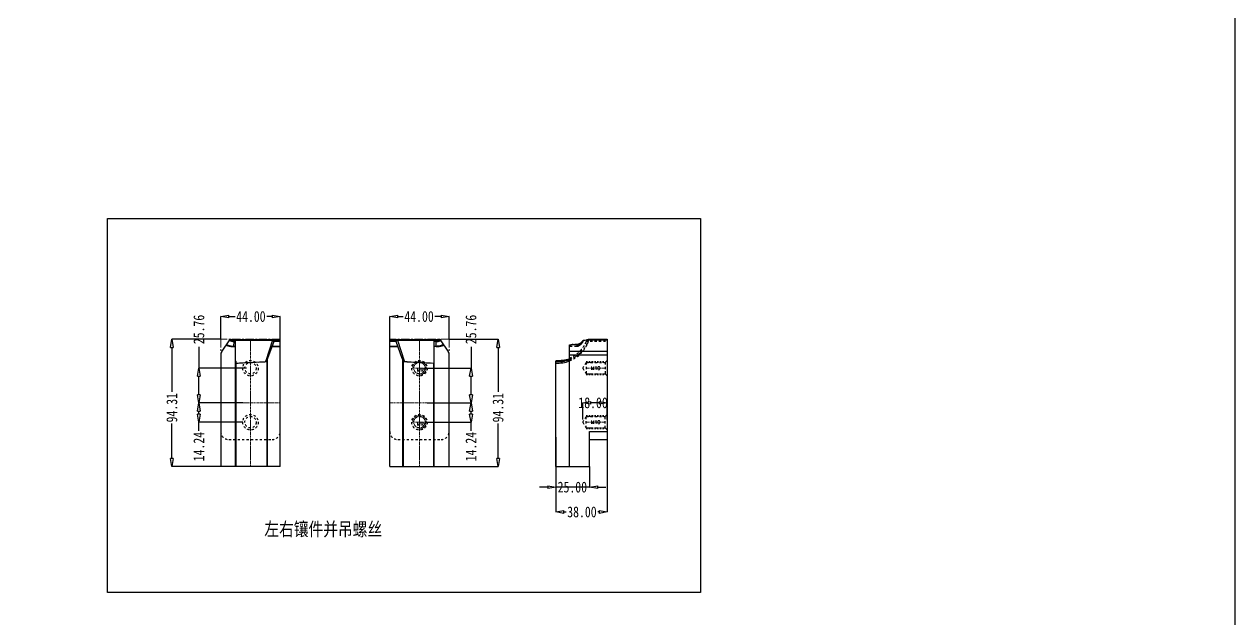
# Model space of a CAD drawing. Header units: millimetres. Extents: x -330 to 1028, y -2979 to 840.
# Drawn here: x 132 to 1028, y -2142 to -1702 of the extents above; entities that cross this region are included whole.
import ezdxf
from ezdxf.enums import TextEntityAlignment as Align

# ---------------------------------------------------------------- set-up
doc = ezdxf.new("R2010")
doc.units = ezdxf.units.MM
doc.header["$LTSCALE"] = 16.335
doc.header["$PDMODE"] = 3
doc.header["$PDSIZE"] = 0.3125
doc.linetypes.add('CENTER', pattern=[0.6, 0.375, -0.075, 0.075, -0.075])
doc.linetypes.add('HIDDEN', pattern=[0.2, 0.1, -0.1])
doc.layers.get('0').update_dxf_attribs({"linetype": 'CONTINUOUS'})
doc.layers.get('Defpoints').update_dxf_attribs({"linetype": 'CONTINUOUS'})
doc.layers.add('center', color=1, linetype='CENTER', lineweight=9)
doc.layers.add('screw', color=33, linetype='CONTINUOUS', lineweight=13)
doc.layers.add('DEFAULT_2', color=8, linetype='HIDDEN')
doc.styles.get("Standard").update_dxf_attribs({"font": 'txt', "width": 0.8})
doc.styles.add('TXT', font='txt.shx', dxfattribs={"bigfont": 'gbcbig.shx'})
doc.dimstyles.new('STANDARD$0', dxfattribs={"dimscale": 2, "dimtxt": 3, "dimasz": 3, "dimexe": 1.25, "dimexo": 0.625, "dimgap": 0.5, "dimtad": 0, "dimdsep": 46, "dimlunit": 6, "dimtxsty": 'Standard', "dimblk": 'CLOSEDBLANK', "dimcen": 0, "dimclrt": 2, "dimazin": 2, "dimtfac": 2, "dimtmove": 1, "dimatfit": 3, "dimfxl": 0, "dimtolj": 1, "dimtzin": 0, "dimarcsym": 0})

# ---------------------------------------------------------------- blocks, each defined once
blk = doc.blocks.new('_ClosedBlank')
at = {"color": 0, "linetype": 'ByBlock', "lineweight": -2}
for p, q in [((-1, 0.17), (0, 0)), ((-1, 0.17), (-1, -0.17)), ((0, 0), (-1, -0.17))]:
    blk.add_line(p, q, dxfattribs=at)
blk = doc.blocks.new('*D190')
at = {"color": 4, "lineweight": -2}
for p, q in [((525.58, -2007.78), (525.58, -2063.11)), ((563.58, -2007.78), (563.58, -2063.11)), ((531.58, -2063.11), (533.17, -2063.11)), ((557.58, -2063.11), (556.64, -2063.11))]:
    blk.add_line(p, q, dxfattribs=at)
at = {"layer": 'Defpoints', "color": 0}
for p in [(525.58, -2007.78), (563.58, -2007.78), (525.58, -2063.11)]:
    blk.add_point(p, dxfattribs=at)
at = {"color": 4, "lineweight": -2, "xscale": 6, "yscale": 6, "zscale": 6, "rotation": 180}
blk.add_blockref('_ClosedBlank', (525.58, -2063.11), dxfattribs=at)
at = {"color": 4, "lineweight": -2, "xscale": 6, "yscale": 6, "zscale": 6}
blk.add_blockref('_ClosedBlank', (563.58, -2063.11), dxfattribs=at)
at = {"color": 6, "insert": (544.9, -2063.11), "char_height": 8, "attachment_point": 5}
blk.add_mtext('\\A1;38.00', dxfattribs=at)
blk = doc.blocks.new('*D191')
at = {"color": 4, "lineweight": -2}
for p, q in [((545.58, -1994.52), (545.58, -1982.27)), ((557.58, -1982.27), (551.58, -1982.27)), ((563.58, -1994.52), (563.58, -1982.27))]:
    blk.add_line(p, q, dxfattribs=at)
at = {"layer": 'Defpoints', "color": 0}
for p in [(545.58, -1982.27), (545.58, -1994.52), (563.58, -1994.52)]:
    blk.add_point(p, dxfattribs=at)
at = {"color": 4, "lineweight": -2, "xscale": 6, "yscale": 6, "zscale": 6, "rotation": 180}
blk.add_blockref('_ClosedBlank', (545.58, -1982.27), dxfattribs=at)
at = {"color": 4, "lineweight": -2, "xscale": 6, "yscale": 6, "zscale": 6}
blk.add_blockref('_ClosedBlank', (563.58, -1982.27), dxfattribs=at)
at = {"color": 6, "insert": (553.15, -1982.27), "char_height": 8, "attachment_point": 5}
blk.add_mtext('\\A1;18.00', dxfattribs=at)
blk = doc.blocks.new('*D192')
at = {"color": 4, "lineweight": -2}
for p, q in [((525.58, -2029.52), (525.58, -2044.72)), ((550.58, -2029.52), (550.58, -2044.72)), ((519.58, -2044.72), (513.58, -2044.72)), ((550.58, -2044.72), (525.58, -2044.72)), ((556.58, -2044.72), (562.58, -2044.72))]:
    blk.add_line(p, q, dxfattribs=at)
at = {"layer": 'Defpoints', "color": 0}
for p in [(525.58, -2029.52), (550.58, -2029.52), (525.58, -2044.72)]:
    blk.add_point(p, dxfattribs=at)
at = {"color": 4, "lineweight": -2, "xscale": 6, "yscale": 6, "zscale": 6}
blk.add_blockref('_ClosedBlank', (525.58, -2044.72), dxfattribs=at)
at = {"color": 4, "lineweight": -2, "xscale": 6, "yscale": 6, "zscale": 6, "rotation": 180}
blk.add_blockref('_ClosedBlank', (550.58, -2044.72), dxfattribs=at)
at = {"color": 6, "insert": (537.79, -2044.72), "char_height": 8, "attachment_point": 5}
blk.add_mtext('\\A1;25.00', dxfattribs=at)
blk = doc.blocks.new('*D193')
at = {"color": 4, "lineweight": -2}
for p, q in [((446.58, -1935.21), (482.78, -1935.21)), ((482.78, -1941.21), (482.78, -1974.15)), ((482.78, -2023.52), (482.78, -1997.62)), ((446.58, -2029.52), (482.78, -2029.52))]:
    blk.add_line(p, q, dxfattribs=at)
at = {"layer": 'Defpoints', "color": 0}
for p in [(446.58, -1935.21, 0), (446.58, -2029.52), (482.78, -2029.52)]:
    blk.add_point(p, dxfattribs=at)
at = {"color": 4, "lineweight": -2, "xscale": 6, "yscale": 6, "zscale": 6}
for p, rotation in [((482.78, -1935.21), 90), ((482.78, -2029.52), 270)]:
    blk.add_blockref('_ClosedBlank', p, dxfattribs=dict(at, rotation=rotation))
at = {"color": 6, "insert": (482.78, -1985.88), "char_height": 8, "attachment_point": 5, "rotation": 90}
blk.add_mtext('\\A1;94.31', dxfattribs=at)
blk = doc.blocks.new('*D194')
at = {"color": 4, "lineweight": -2}
for p, q in [((402.58, -1952.14), (402.58, -1918.36)), ((408.58, -1918.36), (412.55, -1918.36)), ((440.58, -1918.36), (436.02, -1918.36)), ((446.58, -1935.21), (446.58, -1918.36))]:
    blk.add_line(p, q, dxfattribs=at)
at = {"layer": 'Defpoints', "color": 0}
for p in [(402.58, -1918.36), (446.58, -1935.21), (402.58, -1952.14)]:
    blk.add_point(p, dxfattribs=at)
at = {"color": 4, "lineweight": -2, "xscale": 6, "yscale": 6, "zscale": 6, "rotation": 180}
blk.add_blockref('_ClosedBlank', (402.58, -1918.36), dxfattribs=at)
at = {"color": 4, "lineweight": -2, "xscale": 6, "yscale": 6, "zscale": 6}
blk.add_blockref('_ClosedBlank', (446.58, -1918.36), dxfattribs=at)
at = {"color": 6, "insert": (424.29, -1918.36), "char_height": 8, "attachment_point": 5}
blk.add_mtext('\\A1;44.00', dxfattribs=at)
blk = doc.blocks.new('screw_m10_g')
at = {"layer": 'screw', "color": 1, "linetype": 'CENTER', "ltscale": 0.310989}
for p, q in [((-5.5, 0), (5.5, 0)), ((0, -5.5), (0, 5.5))]:
    blk.add_line(p, q, dxfattribs=at)
at = {"layer": 'screw', "linetype": 'HIDDEN', "ltscale": 0.310989}
blk.add_circle((0, 0), 4.25, dxfattribs=at)
at = {"layer": 'screw', "color": 92, "linetype": 'HIDDEN', "ltscale": 0.310989}
blk.add_arc((0, 0), 5, 270, 180, dxfattribs=at)
at = {"layer": 'screw', "color": 6, "style": 'TXT'}
blk.add_text('M10', height=2, dxfattribs=at).set_placement((-1.7, -2.5))
blk = doc.blocks.new('*D195')
at = {"color": 4, "lineweight": -2}
for p, q in [((430.33, -1982.37), (462.76, -1982.37)), ((462.76, -1990.61), (462.76, -1988.37)), ((430.33, -1996.61), (462.76, -1996.61)), ((462.76, -2002.96), (462.76, -1996.61))]:
    blk.add_line(p, q, dxfattribs=at)
at = {"layer": 'Defpoints', "color": 0}
for p in [(430.33, -1982.37), (462.76, -1982.37), (430.33, -1996.61)]:
    blk.add_point(p, dxfattribs=at)
at = {"color": 4, "lineweight": -2, "xscale": 6, "yscale": 6, "zscale": 6}
for p, rotation in [((462.76, -1982.37), 90), ((462.76, -1996.61), 270)]:
    blk.add_blockref('_ClosedBlank', p, dxfattribs=dict(at, rotation=rotation))
at = {"color": 6, "insert": (462.76, -2014.69), "char_height": 8, "attachment_point": 5, "rotation": 90}
blk.add_mtext('\\A1;14.24', dxfattribs=at)
blk = doc.blocks.new('*D196')
at = {"color": 4, "lineweight": -2}
for p, q in [((462.76, -1940.74), (462.76, -1956.61)), ((427.47, -1956.61), (462.76, -1956.61)), ((462.76, -1976.37), (462.76, -1962.61)), ((430.33, -1982.37), (462.76, -1982.37))]:
    blk.add_line(p, q, dxfattribs=at)
at = {"layer": 'Defpoints', "color": 0}
for p in [(427.47, -1956.61), (462.76, -1956.61), (430.33, -1982.37)]:
    blk.add_point(p, dxfattribs=at)
at = {"color": 4, "lineweight": -2, "xscale": 6, "yscale": 6, "zscale": 6}
for p, rotation in [((462.76, -1956.61), 90), ((462.76, -1982.37), 270)]:
    blk.add_blockref('_ClosedBlank', p, dxfattribs=dict(at, rotation=rotation))
at = {"color": 6, "insert": (462.76, -1927.94), "char_height": 8, "attachment_point": 5, "rotation": 90}
blk.add_mtext('\\A1;25.76', dxfattribs=at)
blk = doc.blocks.new('*D197')
at = {"color": 4, "lineweight": -2}
for p, q in [((277.44, -1935.21), (241.24, -1935.21)), ((241.24, -1941.21), (241.24, -1974.15)), ((241.24, -2023.52), (241.24, -1997.62)), ((277.44, -2029.52), (241.24, -2029.52))]:
    blk.add_line(p, q, dxfattribs=at)
at = {"layer": 'Defpoints', "color": 0}
for p in [(277.44, -1935.21, 0), (241.24, -2029.52), (277.44, -2029.52)]:
    blk.add_point(p, dxfattribs=at)
at = {"color": 4, "lineweight": -2, "xscale": 6, "yscale": 6, "zscale": 6}
for p, rotation in [((241.24, -1935.21), 90), ((241.24, -2029.52), 270)]:
    blk.add_blockref('_ClosedBlank', p, dxfattribs=dict(at, rotation=rotation))
at = {"color": 6, "insert": (241.24, -1985.88), "char_height": 8, "attachment_point": 5, "rotation": 90}
blk.add_mtext('\\A1;94.31', dxfattribs=at)
blk = doc.blocks.new('*D198')
at = {"color": 4, "lineweight": -2}
for p, q in [((277.44, -1935.21), (277.44, -1918.36)), ((283.44, -1918.36), (288, -1918.36)), ((315.44, -1918.36), (311.47, -1918.36)), ((321.44, -1952.14), (321.44, -1918.36))]:
    blk.add_line(p, q, dxfattribs=at)
at = {"layer": 'Defpoints', "color": 0}
for p in [(321.44, -1918.36), (277.44, -1935.21), (321.44, -1952.14)]:
    blk.add_point(p, dxfattribs=at)
at = {"color": 4, "lineweight": -2, "xscale": 6, "yscale": 6, "zscale": 6, "rotation": 180.0000000000002}
blk.add_blockref('_ClosedBlank', (277.44, -1918.36), dxfattribs=at)
at = {"color": 4, "lineweight": -2, "xscale": 6, "yscale": 6, "zscale": 6}
blk.add_blockref('_ClosedBlank', (321.44, -1918.36), dxfattribs=at)
at = {"color": 6, "insert": (299.74, -1918.36), "char_height": 8, "attachment_point": 5}
blk.add_mtext('\\A1;44.00', dxfattribs=at)
blk = doc.blocks.new('*D199')
at = {"color": 4, "lineweight": -2}
for p, q in [((293.69, -1982.37), (261.26, -1982.37)), ((261.26, -1990.61), (261.26, -1988.37)), ((293.69, -1996.61), (261.26, -1996.61)), ((261.26, -2002.96), (261.26, -1996.61))]:
    blk.add_line(p, q, dxfattribs=at)
at = {"layer": 'Defpoints', "color": 0}
for p in [(261.26, -1982.37), (293.69, -1982.37), (293.69, -1996.61)]:
    blk.add_point(p, dxfattribs=at)
at = {"color": 4, "lineweight": -2, "xscale": 6, "yscale": 6, "zscale": 6}
for p, rotation in [((261.26, -1982.37), 90), ((261.26, -1996.61), 270)]:
    blk.add_blockref('_ClosedBlank', p, dxfattribs=dict(at, rotation=rotation))
at = {"color": 6, "insert": (261.26, -2014.69), "char_height": 8, "attachment_point": 5, "rotation": 90}
blk.add_mtext('\\A1;14.24', dxfattribs=at)
blk = doc.blocks.new('*D200')
at = {"color": 4, "lineweight": -2}
for p, q in [((261.26, -1940.74), (261.26, -1956.61)), ((296.55, -1956.61), (261.26, -1956.61)), ((261.26, -1976.37), (261.26, -1962.61)), ((293.69, -1982.37), (261.26, -1982.37))]:
    blk.add_line(p, q, dxfattribs=at)
at = {"layer": 'Defpoints', "color": 0}
for p in [(261.26, -1956.61), (296.55, -1956.61), (293.69, -1982.37)]:
    blk.add_point(p, dxfattribs=at)
at = {"color": 4, "lineweight": -2, "xscale": 6, "yscale": 6, "zscale": 6}
for p, rotation in [((261.26, -1956.61), 90), ((261.26, -1982.37), 270)]:
    blk.add_blockref('_ClosedBlank', p, dxfattribs=dict(at, rotation=rotation))
at = {"color": 6, "insert": (261.26, -1927.94), "char_height": 8, "attachment_point": 5, "rotation": 90}
blk.add_mtext('\\A1;25.76', dxfattribs=at)

msp = doc.modelspace()

# ---------------------------------------------------------------- linework, layer by layer
at = {"color": 7, "linetype": 'Continuous'}
for p, q in [((283.794, -1935.663), (278.266, -1944.058)), ((286.477, -1936.406), (286.245, -1936.871)), ((286.477, -1935.608), (286.477, -1936.406)), ((320.441, -1935.608), (286.477, -1935.608)), ((288.454, -1936.406), (286.477, -1936.406)), ((288.454, -2029.523), (288.454, -1935.964)), ((288.454, -1935.964), (315.71, -1935.964)), ((315.71, -1935.964), (310.692, -1951.063)), ((312.383, -1949.165), (316.918, -1936.531)), ((316.795, -1936.406), (316.605, -1936.406)), ((321.421, -1936.406), (316.918, -1936.406)), ((407.105, -1936.406), (402.602, -1936.406)), ((437.546, -1935.608), (403.581, -1935.608)), ((407.105, -1936.531), (411.64, -1949.165)), ((407.418, -1936.406), (407.228, -1936.406)), ((408.312, -1935.964), (435.569, -1935.964)), ((408.312, -1935.964), (413.331, -1951.063)), ((435.569, -2029.523), (435.569, -1935.964)), ((437.546, -1936.406), (435.569, -1936.406)), ((437.546, -1935.608), (437.546, -1936.406)), ((437.546, -1936.406), (437.778, -1936.871)), ((445.757, -1944.058), (440.228, -1935.663)), ((548.212, -1935.663), (563.58, -1935.663)), ((550.075, -1935.213), (563.58, -1935.213)), ((563.58, -1935.213), (563.58, -2009.523)), ((286.953, -1940.444), (286.939, -1940.645)), ((286.939, -1940.645), (288.454, -1940.645)), ((288.454, -1940.444), (286.953, -1940.444)), ((287.195, -1936.873), (286.961, -1940.322)), ((286.961, -1940.322), (288.454, -1940.322)), ((288.454, -1936.873), (287.195, -1936.873)), ((321.441, -1940.645), (315.441, -1940.645)), ((315.513, -1940.444), (321.441, -1940.444)), ((315.557, -1940.322), (321.441, -1940.322)), ((321.441, -1936.873), (316.795, -1936.873)), ((321.441, -2029.523), (321.441, -1936.608)), ((402.581, -2029.523), (402.581, -1936.608)), ((407.228, -1936.873), (402.581, -1936.873)), ((402.581, -1940.322), (408.466, -1940.322)), ((402.581, -1940.444), (408.51, -1940.444)), ((408.582, -1940.645), (402.581, -1940.645)), ((436.828, -1936.873), (435.569, -1936.873)), ((435.569, -1940.322), (437.062, -1940.322)), ((437.07, -1940.444), (435.569, -1940.444)), ((437.083, -1940.645), (435.569, -1940.645)), ((437.062, -1940.322), (436.828, -1936.873)), ((437.07, -1940.444), (437.083, -1940.645)), ((535.58, -2029.523), (535.58, -1939.382)), ((535.58, -1944.058), (563.58, -1944.058)), ((277.441, -1946.808), (277.441, -2029.523)), ((288.803, -2029.523), (288.803, -1952.841)), ((308.608, -1951.817), (310.479, -1951.721)), ((310.677, -1951.11), (310.547, -1951.505)), ((310.692, -1951.063), (310.677, -1951.11)), ((311.504, -1951.245), (311.504, -2029.523)), ((311.854, -1949.919), (311.854, -2029.523)), ((412.169, -2029.523), (412.169, -1949.919)), ((412.519, -1951.245), (412.519, -2029.523)), ((413.331, -1951.063), (413.346, -1951.109)), ((413.346, -1951.109), (413.476, -1951.506)), ((413.544, -1951.721), (415.415, -1951.817)), ((435.22, -2029.523), (435.22, -1952.841)), ((446.581, -2029.523), (446.581, -1946.808)), ((525.58, -2029.523), (525.58, -1951.245)), ((525.58, -1951.817), (525.628, -1951.77)), ((525.628, -1951.77), (525.672, -1951.727)), ((535.58, -1946.808), (563.58, -1946.808)), ((550.58, -2003.523), (563.58, -2003.523)), ((550.58, -2029.523), (550.58, -2003.523)), ((550.58, -2009.523), (563.58, -2009.523)), ((321.441, -2029.523), (277.441, -2029.523)), ((402.581, -2029.523), (446.581, -2029.523)), ((525.58, -2029.523), (550.58, -2029.523))]:
    msp.add_line(p, q, dxfattribs=at)
for points in [[(-330.231, 839.654), (1028.412, 839.654), (1028.412, -2979.398), (-330.231, -2979.398)], [(193.577, -1845.802), (632.809, -1845.802), (632.809, -2122.739), (193.577, -2122.739)]]:
    msp.add_lwpolyline(points, close=True)
for centre, radius, start, end in [((284.63, -1936.213), 1, 65.898321, 146.632218), ((286.476, -1932.119), 4.286, 232.964241, 246.670929), ((286.483, -1932.118), 4.288, 268.764155, 269.91658), ((320.441, -1936.608), 1, 0, 90), ((403.581, -1936.608), 1, 90, 180), ((437.544, -1932.112), 4.293, 270.080234, 307.041556), ((439.393, -1936.213), 1, 33.367782, 114.101679), ((558.659, -2028.345), 93.269, 95.70575, 96.431373), ((282.441, -1946.808), 5, 146.632218, 180), ((287.469, -1634.958), 301.915, 269.767752, 269.947912), ((436.554, -1634.958), 301.915, 270.052088, 270.232248), ((441.581, -1946.808), 5, 0, 33.367782), ((525.711, -1940.965), 10.281, 269.269692, 269.668196), ((526.874, -1928.521), 24.354, 266.955127, 290.946394), ((526.129, -1944.128), 7.613, 265.865053, 266.211678), ((526.148, -1943.857), 7.884, 266.209721, 266.544315), ((525.712, -1940.863), 10.382, 269.668181, 270.064113), ((527.102, -1927.974), 23.796, 266.555709, 266.729198), ((527.115, -1927.169), 24.601, 266.80664, 290.135953)]:
    msp.add_arc(centre, radius, start, end, dxfattribs=at)
msp.add_ellipse((566.454, -1929.955), major_axis=(262.701, 29.876), ratio=0.0136883, start_param=-1.6508265, end_param=-1.641849, dxfattribs=at)
for points, knots in [([(286.245, -1936.871), (285.773, -1936.869), (284.824, -1936.698), (283.988, -1936.222), (283.62, -1935.928)], [0, 0, 0, 0, 0.5005713, 1, 1, 1, 1]), ([(285.034, -1935.299), (285.035, -1935.299), (285.123, -1935.338), (285.39, -1935.443), (285.867, -1935.572), (286.267, -1935.608), (286.477, -1935.608)], [0, 0, 0, 0, 0.0028386, 0.1937616, 0.576757, 1, 1, 1, 1]), ([(315.71, -1935.964), (315.77, -1935.964), (315.878, -1936.027), (315.97, -1936.092), (316.017, -1936.124)], [0, 0, 0, 0, 0.5120441, 1, 1, 1, 1]), ([(316.122, -1936.193), (316.164, -1936.22), (316.314, -1936.31), (316.479, -1936.387), (316.605, -1936.406)], [0, 0, 0, 0, 0.2798799, 1, 1, 1, 1]), ([(316.605, -1936.406), (316.655, -1936.413), (316.744, -1936.431), (316.842, -1936.453), (316.928, -1936.503), (316.918, -1936.531)], [0, 0, 0, 0, 0.4336435, 0.7385144, 1, 1, 1, 1]), ([(407.105, -1936.531), (407.103, -1936.526), (407.104, -1936.487), (407.149, -1936.472), (407.177, -1936.461)], [0, 0, 0, 0, 0.1648837, 1, 1, 1, 1]), ([(407.177, -1936.461), (407.191, -1936.456), (407.27, -1936.43), (407.352, -1936.416), (407.418, -1936.406)], [0, 0, 0, 0, 0.1895244, 1, 1, 1, 1]), ([(407.901, -1936.193), (407.859, -1936.22), (407.709, -1936.31), (407.544, -1936.387), (407.418, -1936.406)], [0, 0, 0, 0, 0.2799039, 1, 1, 1, 1]), ([(408.312, -1935.964), (408.253, -1935.964), (408.145, -1936.027), (408.053, -1936.093), (408.006, -1936.124)], [0, 0, 0, 0, 0.5120476, 1, 1, 1, 1]), ([(438.99, -1935.298), (438.989, -1935.299), (438.9, -1935.338), (438.633, -1935.443), (438.156, -1935.572), (437.756, -1935.608), (437.546, -1935.608)], [0, 0, 0, 0, 0.0039824, 0.1946864, 0.5772425, 1, 1, 1, 1]), ([(437.778, -1936.871), (438.25, -1936.869), (439.199, -1936.698), (440.035, -1936.222), (440.403, -1935.928)], [0, 0, 0, 0, 0.500556, 1, 1, 1, 1]), ([(541.851, -1938.89), (542.278, -1938.763), (543.102, -1938.446), (544.231, -1937.791), (545.184, -1936.959), (545.667, -1936.282), (545.86, -1935.928)], [0, 0, 0, 0, 0.2617466, 0.5167978, 0.76312, 1, 1, 1, 1]), ([(549.386, -1935.538), (549.463, -1935.531), (549.701, -1935.481), (549.918, -1935.352), (550.04, -1935.24)], [0, 0, 0, 0, 0.3163072, 1, 1, 1, 1]), ([(550.04, -1935.24), (550.044, -1935.236), (550.055, -1935.227), (550.066, -1935.213), (550.075, -1935.213)], [0, 0, 0, 0, 0.3911696, 1, 1, 1, 1]), ([(281.345, -1939.382), (281.759, -1939.632), (282.864, -1940.142), (284.764, -1940.564), (286.215, -1940.645), (286.939, -1940.645)], [0, 0, 0, 0, 0.2501086, 0.6250106, 1, 1, 1, 1]), ([(281.606, -1938.986), (282.368, -1939.525), (284.138, -1940.272), (286.017, -1940.444), (286.953, -1940.444)], [0, 0, 0, 0, 0.4990843, 1, 1, 1, 1]), ([(281.669, -1938.89), (282.432, -1939.43), (284.19, -1940.159), (286.047, -1940.322), (286.961, -1940.322)], [0, 0, 0, 0, 0.5056592, 1, 1, 1, 1]), ([(286.953, -1940.444), (286.958, -1940.433), (286.956, -1940.391), (286.96, -1940.351), (286.961, -1940.322)], [0, 0, 0, 0, 0.3004101, 1, 1, 1, 1]), ([(437.062, -1940.322), (437.976, -1940.322), (439.833, -1940.159), (441.591, -1939.43), (442.354, -1938.89)], [0, 0, 0, 0, 0.494341, 1, 1, 1, 1]), ([(437.07, -1940.444), (437.065, -1940.433), (437.067, -1940.391), (437.063, -1940.351), (437.062, -1940.322)], [0, 0, 0, 0, 0.3004099, 1, 1, 1, 1]), ([(442.417, -1938.986), (441.655, -1939.524), (439.885, -1940.272), (438.006, -1940.444), (437.07, -1940.444)], [0, 0, 0, 0, 0.4990801, 1, 1, 1, 1]), ([(437.083, -1940.645), (437.808, -1940.645), (439.259, -1940.564), (441.159, -1940.142), (442.264, -1939.632), (442.678, -1939.382)], [0, 0, 0, 0, 0.3749894, 0.7498914, 1, 1, 1, 1]), ([(288.454, -1951.265), (288.462, -1951.362), (288.494, -1951.692), (288.532, -1952.021), (288.567, -1952.253)], [0, 0, 0, 0, 0.2918045, 1, 1, 1, 1]), ([(288.567, -1952.253), (288.581, -1952.345), (288.606, -1952.501), (288.655, -1952.7), (288.69, -1952.817), (288.738, -1952.877), (288.759, -1952.876)], [0, 0, 0, 0, 0.4160011, 0.7182297, 0.9080733, 1, 1, 1, 1]), ([(311.558, -1951.214), (311.605, -1951.155), (311.672, -1950.957), (311.72, -1950.762), (311.745, -1950.637)], [0, 0, 0, 0, 0.3696024, 1, 1, 1, 1]), ([(311.745, -1950.637), (311.755, -1950.588), (311.799, -1950.349), (311.831, -1950.109), (311.854, -1949.919)], [0, 0, 0, 0, 0.2067645, 1, 1, 1, 1]), ([(412.169, -1949.919), (412.178, -1949.99), (412.208, -1950.23), (412.245, -1950.47), (412.278, -1950.638)], [0, 0, 0, 0, 0.2959246, 1, 1, 1, 1]), ([(412.278, -1950.638), (412.303, -1950.763), (412.351, -1950.957), (412.418, -1951.156), (412.465, -1951.214)], [0, 0, 0, 0, 0.63026, 1, 1, 1, 1]), ([(435.264, -1952.876), (435.285, -1952.877), (435.332, -1952.817), (435.368, -1952.7), (435.417, -1952.501), (435.442, -1952.345), (435.456, -1952.253)], [0, 0, 0, 0, 0.0919267, 0.2817703, 0.5839989, 1, 1, 1, 1]), ([(435.456, -1952.253), (435.466, -1952.185), (435.512, -1951.857), (435.545, -1951.527), (435.569, -1951.265)], [0, 0, 0, 0, 0.2079751, 1, 1, 1, 1]), ([(525.693, -1951.588), (525.689, -1951.62), (525.682, -1951.666), (525.679, -1951.714), (525.672, -1951.727)], [0, 0, 0, 0, 0.6932952, 1, 1, 1, 1]), ([(525.724, -1951.245), (525.721, -1951.279), (525.711, -1951.394), (525.701, -1951.508), (525.693, -1951.588)], [0, 0, 0, 0, 0.2971913, 1, 1, 1, 1]), ([(535.58, -1949.919), (533.988, -1950.39), (531.524, -1950.849), (528.217, -1951.174), (526.555, -1951.244), (525.724, -1951.245)], [0, 0, 0, 0, 0.4998006, 0.7499306, 1, 1, 1, 1])]:
    msp.add_open_spline(points, degree=3, knots=knots, dxfattribs=at)
for points in [[(286.39, -1936.405), (285.841, -1936.393), (285.284, -1936.272), (284.779, -1936.055)], [(316.017, -1936.124), (316.052, -1936.147), (316.087, -1936.171), (316.122, -1936.193)], [(408.006, -1936.124), (407.971, -1936.147), (407.936, -1936.171), (407.901, -1936.193)], [(535.58, -1939.382), (537.466, -1939.19), (539.358, -1939.049), (541.253, -1938.986)], [(541.253, -1938.986), (541.454, -1938.98), (541.657, -1938.947), (541.851, -1938.89)], [(288.803, -1952.841), (295.404, -1952.494), (302.006, -1952.153), (308.608, -1951.817)], [(310.479, -1951.721), (310.672, -1951.711), (310.867, -1951.663), (311.042, -1951.581)], [(311.042, -1951.581), (311.215, -1951.5), (311.374, -1951.384), (311.504, -1951.245)], [(311.854, -1949.919), (312.092, -1949.725), (312.279, -1949.454), (312.383, -1949.165)], [(411.64, -1949.165), (411.744, -1949.454), (411.931, -1949.725), (412.169, -1949.919)], [(412.519, -1951.245), (412.65, -1951.385), (412.811, -1951.502), (412.985, -1951.583)], [(412.985, -1951.583), (413.159, -1951.664), (413.352, -1951.712), (413.544, -1951.721)], [(415.415, -1951.817), (422.017, -1952.153), (428.619, -1952.494), (435.22, -1952.841)]]:
    msp.add_open_spline(points, degree=3, dxfattribs=at)
at = {"layer": 'center'}
for p, q in [((277.441, -2029.523, 0), (277.441, -1935.213)), ((321.441, -1935.213, 0), (277.441, -1935.213)), ((321.441, -1935.213, 0), (321.441, -2029.523)), ((402.581, -2029.523, 0), (402.581, -1935.213)), ((446.581, -1935.213, 0), (402.581, -1935.213)), ((446.581, -1935.213, 0), (446.581, -2029.523)), ((277.441, -2029.523, 0), (321.441, -2029.523)), ((402.581, -2029.523, 0), (446.581, -2029.523))]:
    msp.add_line(p, q, dxfattribs=at)
at = {"layer": 'center', "color": 1, "linetype": 'CENTER', "ltscale": 0.27367}
for p, q in [((299.441, -2029.523), (299.441, -1935.213)), ((424.581, -2029.523), (424.581, -1935.213)), ((277.441, -1982.368), (321.441, -1982.368)), ((402.581, -1982.368), (446.581, -1982.368))]:
    msp.add_line(p, q, dxfattribs=at)
at = {"layer": 'DEFAULT_2', "color": 8, "linetype": 'HIDDEN'}
for p, q in [((286.477, -1935.608), (286.477, -1935.608)), ((316.918, -1936.406), (316.795, -1936.406)), ((407.228, -1936.406), (407.105, -1936.406)), ((437.546, -1935.608), (437.546, -1935.608)), ((549.377, -1936.406), (545.592, -1936.871)), ((549.388, -1936.012), (549.388, -1935.974)), ((550, -1935.964), (550, -1935.964)), ((550.083, -1935.3), (550.075, -1935.213)), ((550.083, -1935.299), (550.083, -1935.608)), ((550.083, -1935.3), (563.58, -1935.3)), ((550.083, -1935.608), (563.58, -1935.608)), ((541.061, -1940.444), (535.58, -1940.645)), ((544.507, -1938.461), (545.573, -1936.873)), ((545.592, -1936.871), (545.632, -1936.817)), ((547.732, -1936.608), (563.58, -1936.608)), ((288.759, -1952.876), (310.461, -1951.771)), ((288.759, -1952.875), (288.803, -1952.841)), ((308.608, -1951.817), (310.477, -1951.727)), ((310.461, -1951.771), (310.477, -1951.727)), ((310.547, -1951.505), (310.464, -1951.761)), ((311.509, -1951.245), (311.558, -1951.208)), ((412.465, -1951.207), (412.514, -1951.245)), ((413.476, -1951.506), (413.559, -1951.761)), ((415.415, -1951.817), (413.546, -1951.727)), ((413.562, -1951.771), (413.546, -1951.727)), ((413.562, -1951.771), (435.264, -1952.876)), ((435.22, -1952.841), (435.264, -1952.875)), ((525.58, -1951.817), (525.672, -1951.727)), ((545.58, -1956.608), (548.034, -1952.358)), ((548.034, -1952.358), (562.08, -1952.358)), ((548.034, -1952.358), (548.034, -1960.858)), ((562.08, -1952.358), (563.58, -1950.858)), ((562.08, -1952.358), (562.08, -1960.858)), ((545.58, -1956.608), (548.034, -1960.858)), ((548.034, -1960.858), (562.08, -1960.858)), ((562.08, -1960.858), (563.58, -1962.358)), ((545.58, -1996.608), (548.034, -1992.358)), ((545.58, -1996.608), (548.034, -2000.858)), ((548.034, -1992.358), (562.08, -1992.358)), ((548.034, -2000.858), (548.034, -1992.358)), ((562.08, -1992.358), (563.58, -1990.858)), ((562.08, -2000.858), (562.08, -1992.358)), ((548.034, -2000.858), (562.08, -2000.858)), ((562.08, -2000.858), (563.58, -2002.358)), ((283.441, -2009.523), (315.441, -2009.523)), ((408.581, -2009.523), (440.581, -2009.523))]:
    msp.add_line(p, q, dxfattribs=at)
msp.add_lwpolyline([(544.506, -1938.462), (545.122, -1937.673), (545.628, -1936.818)], dxfattribs=at)
for centre, radius in [((299.441, -1956.608), 5.75), ((299.441, -1956.608), 4.25), ((424.581, -1956.608), 5.75), ((424.581, -1956.608), 4.25), ((299.441, -1996.608), 5.75), ((299.441, -1996.608), 4.25), ((424.581, -1996.608), 5.75), ((424.581, -1996.608), 4.25)]:
    msp.add_circle(centre, radius, dxfattribs=at)
for centre, radius, start, end in [((526.845, -1928.589), 24.302, 291.068074, 342.331348), ((527.139, -1927.337), 24.435, 291.356812, 339.358382), ((541.403, -1933.499), 5.076, 322.092852, 331.400282), ((558.617, -2027.963), 92.885, 96.069226, 96.431881), ((558.7, -2028.733), 93.659, 95.706706, 96.069649), ((549.279, -1935.608), 0.804, 277.000001, 360), ((498.965, -1935.968), 50.423, 359.992147, 0.487859), ((549.288, -1934.454), 1.086, 295.570836, 300.367111), ((549.252, -1934.392), 1.158, 300.347989, 308.938731), ((545.184, -2032.955), 94.064, 94.145349, 95.859639), ((543.744, -2014.078), 75.133, 91.900029, 94.090873), ((540.988, -1938.436), 2.01, 272.0999, 290.157698), ((541.173, -1936.578), 2.41, 271.888291, 279.132679), ((541.183, -1936.636), 2.351, 279.129431, 286.504221), ((496.77, -1934.433), 45.3, 353.351349, 354.353338), ((539.44, -1930.774), 8.466, 286.542467, 293.633745), ((526.956, -1927.144), 24.699, 309.591537, 314.53807), ((539.52, -1930.952), 8.272, 293.62198, 295.513607), ((539.738, -1931.396), 7.777, 295.473311, 300.97183), ((539.512, -1933.875), 6.786, 302.232659, 306.68483), ((539.466, -1933.804), 6.871, 302.474189, 303.992775), ((539.55, -1933.929), 6.72, 303.979992, 307.006413), ((539.652, -1934.064), 6.551, 306.688511, 311.543155), ((539.598, -1933.994), 6.639, 306.757837, 307.188454), ((539.706, -1934.128), 6.467, 306.979487, 320.781202), ((540.017, -1931.871), 7.226, 301.014339, 302.835608), ((540.138, -1932.06), 7.001, 302.838864, 304.044576), ((527.19, -1927.355), 24.384, 314.4945, 337.790647), ((540.81, -1932.95), 5.886, 310.678301, 312.303689), ((539.624, -1934.059), 6.574, 319.903058, 323.281665), ((540.954, -1933.106), 5.673, 312.286155, 316.777872), ((541.142, -1933.284), 5.414, 316.791597, 319.57161), ((541.282, -1933.404), 5.229, 319.573334, 322.089823), ((310.386, -1950.265), 1.508, 272.856212, 321.027507), ((310.403, -1950.223), 1.506, 272.800078, 317.253349), ((413.637, -1950.265), 1.508, 218.972261, 267.143564), ((413.619, -1950.223), 1.506, 222.745726, 267.199091), ((525.71, -1941.135), 10.11, 269.26633, 269.671558), ((526.139, -1943.995), 7.747, 265.867014, 266.548229), ((525.711, -1940.684), 10.562, 269.680522, 270.069731), ((525.686, -1919.918), 31.327, 270.06836, 270.554575), ((527.12, -1927.281), 24.489, 266.77995, 278.432549), ((527.1, -1927.093), 24.678, 278.413065, 284.820448), ((527.162, -1927.327), 24.436, 284.820087, 290.158116), ((527.235, -1927.534), 24.217, 290.165983, 291.31563), ((527.188, -1927.418), 24.342, 291.319657, 297.815021), ((527.234, -1927.503), 24.245, 297.813813, 302.338312), ((527.137, -1927.366), 24.413, 302.358371, 309.597142), ((283.441, -2003.523), 6, 180, 270), ((315.441, -2003.523), 6, 270, 0), ((408.581, -2003.523), 6, 180, 270), ((440.581, -2003.523), 6, 270, 0)]:
    msp.add_arc(centre, radius, start, end, dxfattribs=at)
for points, knots in [([(535.58, -1949.165), (537.034, -1948.592), (539.813, -1947.145), (543.427, -1944.197), (546.357, -1940.636), (547.785, -1937.929), (548.357, -1936.531)], [0, 0, 0, 0, 0.2542771, 0.5057038, 0.7541736, 1, 1, 1, 1]), ([(545.628, -1936.818), (545.679, -1936.717), (545.778, -1936.424), (545.836, -1936.121), (545.86, -1935.928)], [0, 0, 0, 0, 0.3668556, 1, 1, 1, 1]), ([(545.628, -1936.818), (545.639, -1936.796), (545.697, -1936.667), (545.74, -1936.531), (545.769, -1936.417)], [0, 0, 0, 0, 0.1672806, 1, 1, 1, 1]), ([(545.769, -1936.417), (545.778, -1936.381), (545.817, -1936.22), (545.844, -1936.056), (545.86, -1935.928)], [0, 0, 0, 0, 0.2219101, 1, 1, 1, 1]), ([(549.386, -1935.538), (549.387, -1935.662), (549.388, -1935.836), (549.388, -1936.05), (549.388, -1936.174), (549.385, -1936.269), (549.386, -1936.343), (549.378, -1936.377), (549.382, -1936.405), (549.377, -1936.406)], [0, 0, 0, 0, 0.4279004, 0.599744, 0.7419391, 0.8536169, 0.9340929, 0.9828662, 1, 1, 1, 1]), ([(549.377, -1936.406), (549.379, -1936.406), (549.379, -1936.393), (549.383, -1936.378), (549.384, -1936.344), (549.385, -1936.32), (549.385, -1936.305)], [0, 0, 0, 0, 0.0692884, 0.2581831, 0.568511, 1, 1, 1, 1]), ([(549.757, -1935.434), (549.729, -1935.447), (549.611, -1935.497), (549.484, -1935.528), (549.386, -1935.538)], [0, 0, 0, 0, 0.2383639, 1, 1, 1, 1]), ([(550.075, -1935.213), (550.063, -1935.214), (550.034, -1935.252), (550.003, -1935.274), (549.98, -1935.293)], [0, 0, 0, 0, 0.2912873, 1, 1, 1, 1]), ([(550.075, -1935.213), (550.083, -1935.213), (550.082, -1935.258), (550.083, -1935.279), (550.083, -1935.3)], [0, 0, 0, 0, 0.2645322, 1, 1, 1, 1]), ([(541.254, -1938.986), (541.24, -1939.111), (541.215, -1939.341), (541.177, -1939.656), (541.143, -1939.911), (541.115, -1940.11), (541.092, -1940.257), (541.078, -1940.35), (541.069, -1940.4), (541.066, -1940.425), (541.061, -1940.435), (541.063, -1940.444), (541.061, -1940.444)], [0, 0, 0, 0, 0.2563101, 0.4716411, 0.6461801, 0.781845, 0.881878, 0.9495061, 0.9721437, 0.9878465, 0.9970017, 1, 1, 1, 1]), ([(541.159, -1939.784), (541.146, -1939.887), (541.127, -1940.028), (541.101, -1940.198), (541.088, -1940.289), (541.076, -1940.355), (541.071, -1940.406), (541.063, -1940.426), (541.064, -1940.444), (541.061, -1940.444)], [0, 0, 0, 0, 0.4657263, 0.6386432, 0.774829, 0.8766799, 0.9465646, 0.9868571, 1, 1, 1, 1]), ([(541.681, -1940.322), (542.609, -1939.982), (543.589, -1939.399), (544.368, -1938.615), (544.507, -1938.461)], [0, 0, 0, 0, 0.8119939, 1, 1, 1, 1]), ([(541.681, -1940.322), (541.686, -1940.32), (541.683, -1940.303), (541.689, -1940.283), (541.694, -1940.233), (541.708, -1940.147), (541.725, -1940.005), (541.75, -1939.811), (541.779, -1939.56), (541.814, -1939.246), (541.838, -1939.016), (541.85, -1938.89)], [0, 0, 0, 0, 0.0114367, 0.0260995, 0.0474247, 0.1121463, 0.2097668, 0.3442527, 0.5187877, 0.7363683, 1, 1, 1, 1]), ([(525.724, -1951.245), (525.718, -1951.31), (525.708, -1951.424), (525.699, -1951.539), (525.693, -1951.588)], [0, 0, 0, 0, 0.5648018, 1, 1, 1, 1])]:
    msp.add_open_spline(points, degree=3, knots=knots, dxfattribs=at)
for points in [[(543.155, -1939.601), (542.707, -1939.885), (542.216, -1940.126), (541.68, -1940.322)], [(543.131, -1939.615), (542.69, -1939.894), (542.207, -1940.129), (541.681, -1940.322)], [(544.646, -1937.414), (544.459, -1937.574), (544.262, -1937.723), (544.058, -1937.861)], [(545.573, -1936.873), (545.316, -1937.397), (545.01, -1937.87), (544.653, -1938.293)], [(525.989, -1951.244), (527.052, -1951.234), (528.115, -1951.17), (529.173, -1951.072)], [(529.173, -1951.072), (530.279, -1950.97), (531.383, -1950.83), (532.477, -1950.637)], [(532.477, -1950.637), (533.523, -1950.453), (534.562, -1950.22), (535.58, -1949.919)]]:
    msp.add_open_spline(points, degree=3, dxfattribs=at)
at = {"layer": 'screw', "color": 92, "linetype": 'HIDDEN', "ltscale": 0.621977}
for p, q in [((548.034, -1951.608), (562.08, -1951.608)), ((548.034, -1961.608), (562.08, -1961.608)), ((548.034, -1991.608), (562.08, -1991.608)), ((548.034, -2001.608), (562.08, -2001.608))]:
    msp.add_line(p, q, dxfattribs=at)
at = {"layer": 'screw', "linetype": 'HIDDEN', "ltscale": 0.621977}
for p, q in [((548.034, -1952.358), (562.08, -1952.358)), ((548.034, -1960.858), (562.08, -1960.858)), ((548.034, -1992.358), (562.08, -1992.358)), ((548.034, -2000.858), (562.08, -2000.858))]:
    msp.add_line(p, q, dxfattribs=at)
at = {"layer": 'screw', "color": 1, "linetype": 'CENTER', "ltscale": 0.388736}
for p, q in [((548.034, -1956.608), (562.08, -1956.608)), ((548.034, -1996.608), (562.08, -1996.608))]:
    msp.add_line(p, q, dxfattribs=at)

# ---------------------------------------------------------------- block references
at = {"layer": 'screw'}
for p in [(424.581, -1956.608), (424.581, -1996.608)]:
    msp.add_blockref('screw_m10_g', p, dxfattribs=at)

# ---------------------------------------------------------------- texts
at = {"insert": (309.661, -2070.805), "char_height": 10, "width": 334.12791, "attachment_point": 1}
msp.add_mtext('{\\fSimSun|b0|i0|c134|p2;左右镶件并吊螺丝}', dxfattribs=at)
at = {"layer": 'screw', "color": 222, "linetype": 'HIDDEN', "ltscale": 0.621977, "style": 'TXT'}
msp.add_text('M10', height=2.5, dxfattribs=at).set_placement((555.057, -1956.608), align=Align.MIDDLE)
msp.add_text('M10', height=2.5, rotation=360, dxfattribs=at).set_placement((555.057, -1996.608), align=Align.MIDDLE)

# ---------------------------------------------------------------- dimensions: what is measured, and where the dimension line sits
for base, p1, p2, angle, picture, middle in [((261.264, -1956.608), (293.691, -1982.368), (296.55, -1956.608), 90, '*D200', (261.264, -1927.941)), ((321.441, -1918.365), (277.441, -1935.213), (321.441, -1952.136), 180, '*D198', (299.735, -1918.365)), ((462.759, -1956.608), (430.331, -1982.368), (427.473, -1956.608), 90, '*D196', (462.759, -1927.941)), ((241.242, -2029.523), (277.441, -1935.213, 0), (277.441, -2029.523), 90, '*D197', (241.242, -1985.885)), ((482.781, -2029.523), (446.581, -1935.213, 0), (446.581, -2029.523), 90, '*D193', (482.781, -1985.885)), ((261.264, -1982.368), (293.691, -1996.608), (293.691, -1982.368), 90, '*D199', (261.264, -2014.693)), ((462.759, -1982.368), (430.331, -1996.608), (430.331, -1982.368), 90, '*D195', (462.759, -2014.693))]:
    dim = msp.add_linear_dim(base=base, p1=p1, p2=p2, angle=angle, dimstyle='STANDARD$0', override={"dimtxt": 4, "dimexe": 0, "dimexo": 0, "dimgap": 0, "dimzin": 0, "dimclrd": 4, "dimclre": 4, "dimclrt": 6})
    dim.commit()
    dim.dimension.update_dxf_attribs({"geometry": picture, "text_midpoint": middle, "dimtype": 160})
for base, p1, p2, picture, middle in [((402.581, -1918.365), (446.581, -1935.213), (402.581, -1952.136), '*D194', (424.288, -1918.365)), ((545.58, -1982.275), (563.58, -1994.523), (545.58, -1994.523), '*D191', (553.145, -1982.275)), ((525.58, -2063.113), (563.58, -2007.777), (525.58, -2007.777), '*D190', (544.903, -2063.113)), ((525.58, -2044.717), (550.58, -2029.523), (525.58, -2029.523), '*D192', (537.791, -2044.717))]:
    dim = msp.add_linear_dim(base=base, p1=p1, p2=p2, dimstyle='STANDARD$0', override={"dimtxt": 4, "dimexe": 0, "dimexo": 0, "dimgap": 0, "dimzin": 0, "dimclrd": 4, "dimclre": 4, "dimclrt": 6})
    dim.commit()
    dim.dimension.update_dxf_attribs({"geometry": picture, "text_midpoint": middle, "dimtype": 160})

doc.saveas('drawing.dxf')
